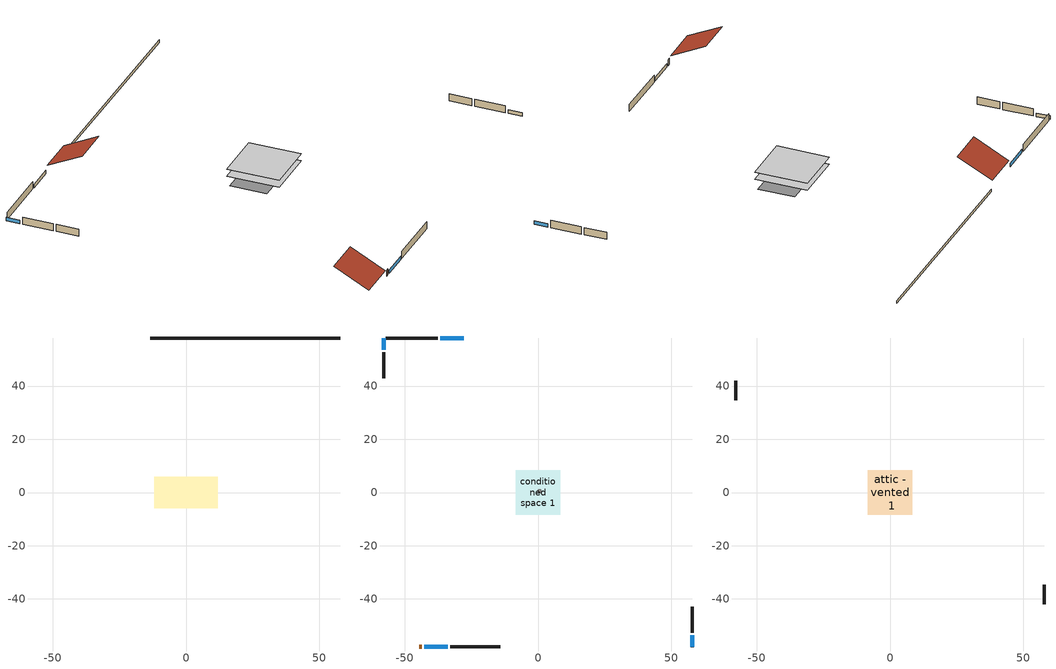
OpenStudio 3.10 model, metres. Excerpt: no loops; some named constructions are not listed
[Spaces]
crawlspace - unvented 1
 floor foundation (Slab1 construction): -11.91,-5.96 -11.91,5.96 11.91,5.96 11.91,-5.96 z-0.91
 wall foundation (FoundationWall1 construction): 58.06,58.06 -13.41,58.06 z-0.91:0
conditioned space 1
 floor to crawlspace - unvented 1 (Floor1 construction): -8.42,-8.42 -8.42,8.42 8.42,8.42 8.42,-8.42 z0
 wall outside (Wall1 construction): -37.59,58.06 -57.13,58.06 z0:2.44
 wall outside (Wall2 construction): 58.06,-52.73 58.06,-42.96 z0:2.44
 wall outside (Wall3 construction): -32.96,-58.06 -14.19,-58.06 z0:2.44
 wall outside (Wall4 construction): -58.06,52.73 -58.06,42.96 z0:2.44
 wall outside (AdiabaticWallConstruction): -27.86,58.06 -36.66,58.06 / 58.06,-58.06 58.06,-53.66 / -42.69,-58.06 -33.89,-58.06 / -58.06,58.06 -58.06,53.66 z0:1.19
 wall outside (AdiabaticWallConstruction 1): -44.53,-58.06 -43.62,-58.06 z0:2.03
 window (WindowConstruction): -27.86,58.06 -36.66,58.06 z0:1.19
 window (WindowConstruction 1): 58.06,-58.06 58.06,-53.66 z0:1.19
 window (WindowConstruction 2): -42.69,-58.06 -33.89,-58.06 z0:1.19
 window (WindowConstruction 3): -58.06,58.06 -58.06,53.66 z0:1.19
 door (Door): -44.53,-58.06 -43.62,-58.06 z0:2.03
central ac and furnace airloop ret air space
 floor adiabatic (AdiabaticConst): 0,0 0,1 1,1 1,0 z0
 wall adiabatic (AdiabaticConst): 0,1 0,0 1,0 1,1 0,1 z0:1
 ceiling adiabatic (AdiabaticConst): 1,0 1,1 0,1 0,0 z1
attic - vented 1
 floor to conditioned space 1 (Floor2 construction Reversed): -8.42,-8.42 -8.42,8.42 8.42,8.42 8.42,-8.42 z2.44
 wall outside (Wall5 construction): 58.06,-42.03 58.06,-34.76 z0:2.44
 wall outside (Wall6 construction): -58.06,42.03 -58.06,34.76 z0:2.44
 roof outside (Roof1 construction): -26.93,58.06,2.44 -26.93,46.79,8.07 -14.34,46.79,8.07 -14.34,58.06,2.44
 roof outside (Roof2 construction): -45.46,-58.06,2.44 -45.46,-46.79,8.07 -58.06,-46.79,8.07 -58.06,-58.06,2.44
[Material] Roughness=Rough; Thermal Absorptance=0.9
Name | Thickness {m} | Conductivity {W/m-K} | Density {kg/m3} | Specific Heat {J/kg-K} | Solar Absorptance | Visible Absorptance
gypsum board | 0.0127 | 0.160291 | 801 | 837.4 | 0.6 | 0.6
floor stud and cavity | 0.1397 | 0.21683 | 92.3553 | 1139.71 | 0.7 | 0.7
floor rigid ins | 0.103632 | 0.029427 | 32.04 | 1214.23 | 0.7 | 0.7
osb sheathing 0.75 in. | 0.01905 | 0.115458 | 512.64 | 1214.23 | 0.7 | 0.7
floor covering | 0.0127 | 0.0433444 | 54.468 | 1339.84 | 0.6 | 0.6
ceiling loosefill ins | 0.169333 | 0.0480833 | 16.02 | 1046.75 | 0.7 | 0.7
ceiling stud and cavity | 0.1397 | 0.0824711 | 65.682 | 1177.47 | 0.7 | 0.7
[Construction]
Floor1 construction Reversed: floor covering, osb sheathing 0.75 in., floor rigid ins, floor stud and cavity
Floor2 construction: ceiling loosefill ins, ceiling stud and cavity, gypsum board
[Schedule:Ruleset]
Name | Default Day Schedule
cooling season schedule | cooling season schedule default day
natural vent schedule | natural vent schedule default day
clothes dryer exhaust 0 schedule | clothes dryer exhaust 0 schedule default day
[Schedule:Day]
cooling season schedule default day; cooling season schedule day; cooling season schedule day 2; natural vent schedule default day; clothes dryer exhaust 0 schedule default day: 24, 0, 0
cooling season schedule day 1; natural vent schedule day: 24, 0, 1
clothes dryer exhaust 0 schedule day: 1, 0, 0.123457, 2, 0, 0.0740741, 3, 0, 0.0493827, 4, 0, 0.0246914, 5, 0, 0.0493827, 6, 0, 0.0740741, 7, 0, 0.197531, 8, 0, 0.395062, 9, 0, 0.592593, 10, 0, 0.839506, 11, 0, 0.962963, 12, 0, 1, 13, 0, 0.91358, 14, 0, 0.82716, 15, 0, 0.716049, 16, 0, 0.753086, 17, 0, 0.679012, 18, 0, 0.666667, 20, 0, 0.62963, 21, 0, 0.641975, 22, 0, 0.666667, 23, 0, 0.54321, 24, 0, 0.296296
[Schedule:Rule] Apply Monday=Yes; Apply Wednesday=Yes; Apply Friday=Yes; Date Specification Type=DateRange; Start Day=1
Name | Schedule Ruleset | Rule Order | Day Schedule | Apply Sunday | Apply Tuesday | Apply Thursday | Apply Saturday | Start Month | End Month | End Day
cooling season schedule allday rule | cooling season schedule | 2 | cooling season schedule day | Yes | Yes | Yes | Yes | 1 | 5 | 31
cooling season schedule allday rule 1 | cooling season schedule | 1 | cooling season schedule day 1 | Yes | Yes | Yes | Yes | 6 | 9 | 30
cooling season schedule allday rule 2 | cooling season schedule | 0 | cooling season schedule day 2 | Yes | Yes | Yes | Yes | 10 | 12 | 31
natural vent schedule rule | natural vent schedule | 0 | natural vent schedule day | No | No | No | No | 1 | 12 | 31
clothes dryer exhaust 0 schedule allday rule | clothes dryer exhaust 0 schedule | 0 | clothes dryer exhaust 0 schedule day | Yes | Yes | Yes | Yes | 1 | 12 | 31
